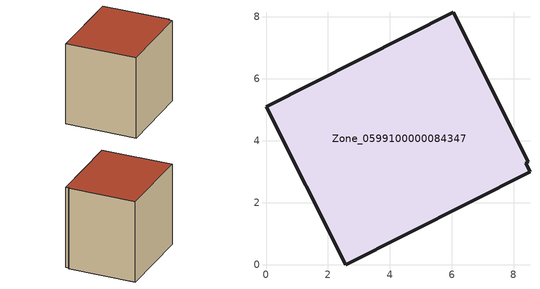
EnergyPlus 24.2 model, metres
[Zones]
Zone_0599100000084347
 floor ground (C_G): 8.47,3.32 8.39,3.28 8.53,3 2.58,0 0,5.1 6.04,8.14 z2.95
 wall outside (C_F): 8.47,3.32 6.04,8.14 0,5.1 2.58,0 8.53,3 8.39,3.28 8.47,3.32 z2.95:9.62
 roof outside (C_R): 8.39,3.28 8.47,3.32 6.04,8.14 0,5.1 2.58,0 8.53,3 z9.62
[BUILDING]
Pand.0599100000084347: North Axis=0; Terrain=City; Loads Convergence Tolerance Value=0.04; Temperature Convergence Tolerance Value=0.4; Solar Distribution=FullExterior; Maximum Number of Warmup Days=25; Minimum Number of Warmup Days=1
[Site:Location]
Rotterdam.The.Hague.AP_ZH_NLD Design_Conditions: Latitude=51.96; Longitude=4.45; Time Zone=1; Elevation=-4.5
[SITE:GROUNDTEMPERATURE:BUILDINGSURFACE]
18, 18, 18, 18, 18, 18, 18, 18, 18, 18, 18, 18
[MATERIAL] Thermal Absorptance=0.9; Solar Absorptance=0.7; Visible Absorptance=0.7
Name | Roughness | Thickness | Conductivity | Density | Specific Heat
G.TI.1946-1964 | MediumSmooth | 0.15 | 1 | 540 | 1210
F.TI.1946-1964 | Rough | 0.3 | 0.857143 | 1920 | 840
R.TI.1946-1964 | MediumRough | 0.2 | 0.277778 | 1500 | 1000
[CONSTRUCTION]
C_G: G.TI.1946-1964
C_F: F.TI.1946-1964
C_R: R.TI.1946-1964
[ZONE]
Zone_0599100000084347: Type=1; Multiplier=1; Ceiling Height=Autocalculate; Volume=Autocalculate; Floor Area=autocalculate; Part of Total Floor Area=Yes
[ZONEINFILTRATION:DESIGNFLOWRATE]
Infil_Zone_0599100000084347: Zone or ZoneList or Space or SpaceList=Zone_0599100000084347; Schedule=AlwaysOn; Design Flow Rate Calculation Method=Flow/Area; Flow Rate per Floor Area=0.003; Constant Term Coefficient=1; Temperature Term Coefficient=0; Velocity Term Coefficient=0; Velocity Squared Term Coefficient=0
[HVACTEMPLATE:ZONE:IDEALLOADSAIRSYSTEM]
Zone_0599100000084347: Maximum Heating Supply Air Temperature=50; Minimum Cooling Supply Air Temperature=13; Maximum Heating Supply Air Humidity Ratio=0.0156; Minimum Cooling Supply Air Humidity Ratio=0.0077; Heating Limit=NoLimit; Cooling Limit=NoLimit; Dehumidification Control Type=ConstantSensibleHeatRatio; Cooling Sensible Heat Ratio=0.7; Dehumidification Setpoint=60; Humidification Control Type=None; Humidification Setpoint=30; Outdoor Air Method=None; Outdoor Air Flow Rate per Person=0.00944; Outdoor Air Flow Rate per Zone Floor Area=0; Outdoor Air Flow Rate per Zone=0; Demand Controlled Ventilation Type=None; Outdoor Air Economizer Type=NoEconomizer; Heat Recovery Type=None; Sensible Heat Recovery Effectiveness=0.7; Latent Heat Recovery Effectiveness=0.65
[ZONECONTROL:THERMOSTAT]
ThermostatControl_Zone_0599100000084347: Zone or ZoneList=Zone_0599100000084347; Control Type Schedule=DualSetpointControlType; Control 1=Thermostat_Zone_0599100000084347; Temperature Difference Between Cutout And Setpoint=0
[THERMOSTATSETPOINT:DUALSETPOINT]
Thermostat_Zone_0599100000084347: Heating Setpoint Temperature Schedule=HeatingSetpoint_Zone_0599100000084347; Cooling Setpoint Temperature Schedule=CoolingSetpoint_Zone_0599100000084347
[SCHEDULE:COMPACT]
HeatingSetpoint_Zone_0599100000084347: Through: 12/31, For: AllDays, Until: 24:00, 21
CoolingSetpoint_Zone_0599100000084347: Through: 12/31, For: AllDays, Until: 24:00, 24
DualSetpointControlType: Through: 12/31, For: AllDays, Until: 24:00, 4
AlwaysOn: Through: 12/31, For: AllDays, Until: 24:00, 1
